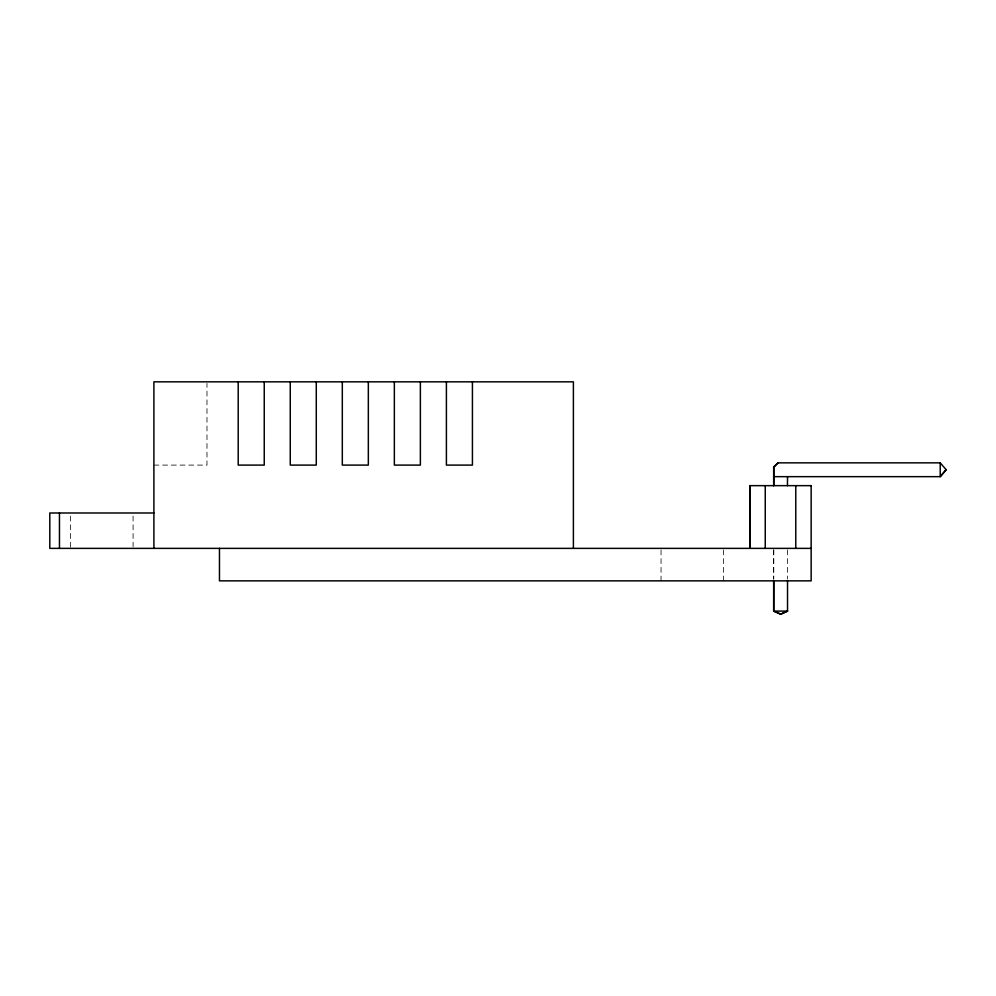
<?xml version="1.0" encoding="UTF-8"?>
<svg xmlns="http://www.w3.org/2000/svg" width="996" height="996" viewBox="0 0 996 996"><rect width="100%" height="100%" fill="white"/><g stroke="black" fill="none" stroke-linecap="round" stroke-linejoin="round"><path stroke-width="0.75" stroke-dasharray="4.98 3.74" d="M153.894 465.095L206.981 465.095L206.981 383.373M787.599 549.904L787.525 578.975M773.792 549.904L773.73 578.975M773.655 549.904L773.655 578.975M723.507 549.929L723.507 580.855M661.045 549.929L661.045 580.855M133.078 516.065L133.078 546.841M70.616 516.065L70.616 548.373"/><path stroke-width="1.49" d="M946.063 469.739L940.212 476.661L940.212 462.854L946.2 469.739L940.274 476.661L773.655 476.661M778.05 462.854L773.792 467.112L773.792 485.65M787.525 580.506L787.525 611.096L780.64 614.171L773.655 611.096L773.655 580.506M787.599 611.096L780.777 614.171L773.73 611.096L773.792 580.506M940.349 462.854L777.913 462.854L773.655 467.112L773.655 485.65M811.217 485.65L750.025 485.65L750.025 548.373M153.894 512.99L49.8 512.99L49.8 548.373L811.155 548.373M773.655 611.096L787.45 611.096M811.155 485.65L811.155 580.855L219.469 580.855L219.469 548.373M795.779 485.65L795.779 548.373M787.525 476.661L787.45 485.65M765.252 485.65L765.252 548.373M750.1 485.65L750.162 548.373M573.397 548.373L573.397 381.829L153.894 381.829L153.894 548.373M472.428 381.829L472.428 465.095L446.407 465.095L446.407 381.829M420.374 381.829L420.374 465.095L394.354 465.095L394.354 381.829M368.333 381.829L368.333 465.095L342.313 465.095L342.313 381.829M316.28 381.829L316.28 465.095L290.259 465.095L290.259 381.829M264.239 381.829L264.239 465.095L238.206 465.095L238.206 381.829M59.461 512.99L59.461 548.373"/></g></svg>
